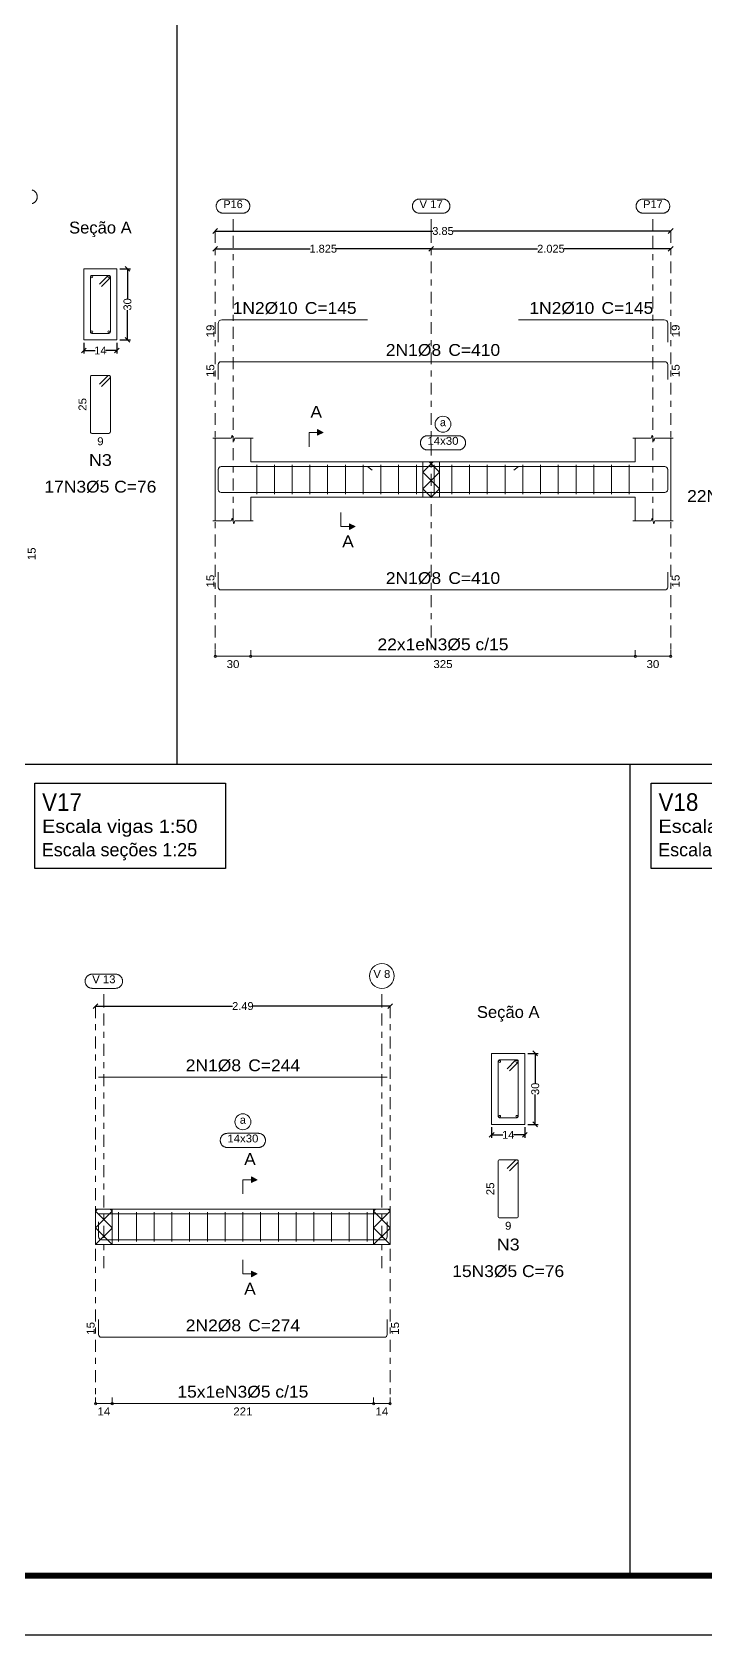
# Model space of a CAD drawing. Header units: centimetres. Extents: x 3194 to 3278, y -951 to -517.
# Drawn here: x 3226.4 to 3237.78, y -576.21 to -549.13 of the extents above; entities that cross this region are included whole.
import ezdxf
from ezdxf.enums import TextEntityAlignment as Align

# ---------------------------------------------------------------- set-up
doc = ezdxf.new("R2010")
doc.units = ezdxf.units.CM
doc.linetypes.add('CYPE_RAYAPUNTO', pattern=[0.4125, 0.2025, -0.105, 0, -0.105])
for name, color, linetype, lineweight in [('ARM_LONGITUDINAL_Ø10', 33, 'Continuous', 9), ('ARM_LONGITUDINAL_Ø8', 32, 'Continuous', 9), ('ARM_TRANSVERSAL_Ø5', 120, 'Continuous', 9), ('ELE_ARM_TRANS_TXT_EST', 7, 'Continuous', 9), ('ELE_CONT_NOS', 7, 'Continuous', 9), ('ELE_CONT_VIG_CONCRETO', 7, 'Continuous', 9), ('ELE_COT_COMPRIMENTO_PROJETADO', 8, 'Continuous', 0), ('ELE_COT_COT_ANCORAGENS', 8, 'Continuous', 0), ('ELE_COT_COT_EST', 8, 'Continuous', 0), ('ELE_COT_COT_LIN_APOIOS', 8, 'CYPE_RAYAPUNTO', 0), ('ELE_COT_TEXTOS_ESTRIBOS', 8, 'Continuous', 0), ('ELE_REF_COT_LIN_AUX_COTA', 8, 'CYPE_RAYAPUNTO', 9), ('ELE_REF_LINHAS_MARCAS_PLANTA', 8, 'Continuous', 9), ('ELE_REF_MARCAS_PLANTA', 8, 'Continuous', 9), ('ELE_REF_REF_ESCALA', 3, 'Continuous', 9), ('ELE_REF_REF_NOME', 8, 'Continuous', 9), ('ELE_REF_REF_REFERENCIA', 8, 'Continuous', 9), ('ELE_REF_TEXTO_REF_NOME', 8, 'Continuous', 9), ('ELE_REF_TEXTO_REF_REFERENCIA', 8, 'Continuous', 9), ('POR_ARM_LONG_ARM_TEXTOS', 7, 'Continuous', 9), ('POR_ARM_LONG_TXT_COMP', 7, 'Continuous', 9), ('SEC_CONT_VIG_CONCRETO_CORTE', 7, 'Continuous', 9), ('SEC_COTAS_SEC_DIM_VIGA', 8, 'Continuous', 0), ('SEC_COTAS_TEXTOS_DETALHE_ESTRIBOS', 8, 'Continuous', 0), ('SEC_REF_TXT_NOMES', 2, 'Continuous', 9), ('SEC_REF_TXT_POSICOES_ARM_ESTRIBOS', 7, 'Continuous', 9)]:
    doc.layers.add(name, color=color, linetype=linetype, lineweight=lineweight)
doc.layers.add('ARQ-FOLHA', color=7, linetype='Continuous')
doc.layers.add('COTA CYPE', color=31, linetype='Continuous')
doc.styles.add('CYPETXT', font='arial.ttf', dxfattribs={"height": 0.2})
doc.styles.add('CYPETXT_0.2', font='arial.ttf', dxfattribs={"height": 0.133333})
doc.dimstyles.new('cype_oblique', dxfattribs={"dimtxt": 0.18, "dimasz": 0.18, "dimexe": 0.05, "dimexo": 0.05, "dimgap": 0, "dimtad": 0, "dimdec": 4, "dimzin": 0, "dimdsep": 46, "dimtxsty": 'CYPETXT_0.2', "dimblk": 'OBLIQUE', "dimtsz": 0.04, "dimcen": 0.09, "dimadec": 0, "dimazin": 0, "dimtfac": 1, "dimtdec": 4, "dimtofl": 0, "dimtmove": 2, "dimatfit": 3, "dimfxl": 1, "dimtolj": 1, "dimtzin": 0, "dimarcsym": 0})

# ---------------------------------------------------------------- blocks, each defined once
blk = doc.blocks.new('FOLHA A1')
at = {"layer": 'ARQ-FOLHA'}
blk.add_line((0, -594), (841, -594), dxfattribs=at)
at = {"layer": 'ARQ-FOLHA', "const_width": 1}
blk.add_lwpolyline([(25, -10), (25, -584), (831, -584), (831, -10), (25, -10)], dxfattribs=at)
blk = doc.blocks.new('*D1165')
at = {"layer": 'Defpoints', "color": 0, "transparency": 16777216}
for p in [(3227.275, -554.334), (3227.835, -554.334), (3227.835, -554.512)]:
    blk.add_point(p, dxfattribs=at)
at = {"layer": 'SEC_COTAS_SEC_DIM_VIGA', "color": 0, "lineweight": -2, "transparency": 16777216}
for p, q in [((3227.235, -554.552), (3227.315, -554.472)), ((3227.275, -554.384), (3227.275, -554.562)), ((3227.275, -554.512), (3227.466, -554.512)), ((3227.835, -554.512), (3227.644, -554.512)), ((3227.795, -554.552), (3227.875, -554.472)), ((3227.835, -554.384), (3227.835, -554.562))]:
    blk.add_line(p, q, dxfattribs=at)
at = {"layer": 'SEC_COTAS_SEC_DIM_VIGA', "color": 0, "transparency": 16777216, "insert": (3227.555, -554.512), "char_height": 0.1333, "attachment_point": 5, "style": 'CYPETXT_0.2'}
blk.add_mtext('\\A1;14', dxfattribs=at)
blk = doc.blocks.new('_OBLIQUE')
at = {"color": 0, "linetype": 'ByBlock'}
blk.add_line((-0.5, -0.5), (0.5, 0.5), dxfattribs=at)
blk = doc.blocks.new('*D1166')
at = {"layer": 'Defpoints', "color": 0, "transparency": 16777216}
for p in [(3227.835, -553.134), (3228.013, -553.134), (3227.835, -554.334)]:
    blk.add_point(p, dxfattribs=at)
at = {"layer": 'SEC_COTAS_SEC_DIM_VIGA', "color": 0, "lineweight": -2, "transparency": 16777216}
for p, q in [((3227.885, -553.134), (3228.063, -553.134)), ((3228.053, -553.174), (3227.973, -553.094)), ((3228.013, -553.134), (3228.013, -553.639)), ((3228.013, -554.334), (3228.013, -553.829)), ((3228.053, -554.374), (3227.973, -554.294)), ((3227.885, -554.334), (3228.063, -554.334))]:
    blk.add_line(p, q, dxfattribs=at)
at = {"layer": 'SEC_COTAS_SEC_DIM_VIGA', "color": 0, "transparency": 16777216, "insert": (3228.013, -553.734), "char_height": 0.1333, "attachment_point": 5, "rotation": 90, "style": 'CYPETXT_0.2'}
blk.add_mtext('\\A1;30', dxfattribs=at)
blk = doc.blocks.new('*D1168')
at = {"layer": 'Defpoints', "color": 0, "transparency": 16777216}
for p in [(3229.498, -552.794), (3229.498, -552.794), (3233.148, -552.794)]:
    blk.add_point(p, dxfattribs=at)
at = {"layer": 'ELE_COT_COMPRIMENTO_PROJETADO', "color": 0, "lineweight": -2, "transparency": 16777216}
for p, q in [((3229.458, -552.834), (3229.538, -552.754)), ((3229.498, -552.794), (3231.103, -552.794)), ((3233.148, -552.794), (3231.542, -552.794)), ((3233.108, -552.834), (3233.188, -552.754))]:
    blk.add_line(p, q, dxfattribs=at)
at = {"layer": 'ELE_COT_COMPRIMENTO_PROJETADO', "color": 0, "transparency": 16777216, "insert": (3231.323, -552.794), "char_height": 0.1333, "attachment_point": 5, "style": 'CYPETXT_0.2'}
blk.add_mtext('\\A1;1.825', dxfattribs=at)
blk = doc.blocks.new('*D1169')
at = {"layer": 'Defpoints', "color": 0, "transparency": 16777216}
for p in [(3233.148, -552.794), (3233.148, -552.794), (3237.198, -552.794)]:
    blk.add_point(p, dxfattribs=at)
at = {"layer": 'ELE_COT_COMPRIMENTO_PROJETADO', "color": 0, "lineweight": -2, "transparency": 16777216}
for p, q in [((3233.108, -552.834), (3233.188, -552.754)), ((3233.148, -552.794), (3234.946, -552.794)), ((3237.198, -552.794), (3235.399, -552.794)), ((3237.158, -552.834), (3237.238, -552.754))]:
    blk.add_line(p, q, dxfattribs=at)
at = {"layer": 'ELE_COT_COMPRIMENTO_PROJETADO', "color": 0, "transparency": 16777216, "insert": (3235.173, -552.794), "char_height": 0.1333, "attachment_point": 5, "style": 'CYPETXT_0.2'}
blk.add_mtext('\\A1;2.025', dxfattribs=at)
blk = doc.blocks.new('*D1170')
at = {"layer": 'Defpoints', "color": 0, "transparency": 16777216}
for p in [(3229.498, -552.494), (3229.498, -552.494), (3237.198, -552.494)]:
    blk.add_point(p, dxfattribs=at)
at = {"layer": 'ELE_COT_COMPRIMENTO_PROJETADO', "color": 0, "lineweight": -2, "transparency": 16777216}
for p, q in [((3229.458, -552.534), (3229.538, -552.454)), ((3229.498, -552.494), (3233.174, -552.494)), ((3237.198, -552.494), (3233.521, -552.494)), ((3237.158, -552.534), (3237.238, -552.454))]:
    blk.add_line(p, q, dxfattribs=at)
at = {"layer": 'ELE_COT_COMPRIMENTO_PROJETADO', "color": 0, "transparency": 16777216, "insert": (3233.348, -552.494), "char_height": 0.1333, "attachment_point": 5, "style": 'CYPETXT_0.2'}
blk.add_mtext('\\A1;3.85', dxfattribs=at)
blk = doc.blocks.new('*D1300')
at = {"layer": 'Defpoints', "color": 0, "transparency": 16777216}
for p in [(3234.171, -567.587), (3234.731, -567.587), (3234.731, -567.764)]:
    blk.add_point(p, dxfattribs=at)
at = {"layer": 'SEC_COTAS_SEC_DIM_VIGA', "color": 0, "lineweight": -2, "transparency": 16777216}
for p, q in [((3234.131, -567.804), (3234.211, -567.724)), ((3234.171, -567.637), (3234.171, -567.814)), ((3234.171, -567.764), (3234.362, -567.764)), ((3234.731, -567.764), (3234.54, -567.764)), ((3234.691, -567.804), (3234.771, -567.724)), ((3234.731, -567.637), (3234.731, -567.814))]:
    blk.add_line(p, q, dxfattribs=at)
at = {"layer": 'SEC_COTAS_SEC_DIM_VIGA', "color": 0, "transparency": 16777216, "insert": (3234.451, -567.764), "char_height": 0.1333, "attachment_point": 5, "style": 'CYPETXT_0.2'}
blk.add_mtext('\\A1;14', dxfattribs=at)
blk = doc.blocks.new('*D1301')
at = {"layer": 'Defpoints', "color": 0, "transparency": 16777216}
for p in [(3234.731, -566.387), (3234.908, -566.387), (3234.731, -567.587)]:
    blk.add_point(p, dxfattribs=at)
at = {"layer": 'SEC_COTAS_SEC_DIM_VIGA', "color": 0, "lineweight": -2, "transparency": 16777216}
for p, q in [((3234.781, -566.387), (3234.958, -566.387)), ((3234.948, -566.427), (3234.868, -566.347)), ((3234.908, -566.387), (3234.908, -566.892)), ((3234.908, -567.587), (3234.908, -567.082)), ((3234.781, -567.587), (3234.958, -567.587)), ((3234.948, -567.627), (3234.868, -567.547))]:
    blk.add_line(p, q, dxfattribs=at)
at = {"layer": 'SEC_COTAS_SEC_DIM_VIGA', "color": 0, "transparency": 16777216, "insert": (3234.908, -566.987), "char_height": 0.1333, "attachment_point": 5, "rotation": 90, "style": 'CYPETXT_0.2'}
blk.add_mtext('\\A1;30', dxfattribs=at)
blk = doc.blocks.new('*D1302')
at = {"layer": 'Defpoints', "color": 0, "transparency": 16777216}
for p in [(3227.474, -565.589), (3227.474, -565.589), (3232.454, -565.589)]:
    blk.add_point(p, dxfattribs=at)
at = {"layer": 'ELE_COT_COMPRIMENTO_PROJETADO', "color": 0, "lineweight": -2, "transparency": 16777216}
for p, q in [((3227.434, -565.629), (3227.514, -565.549)), ((3227.474, -565.589), (3229.79, -565.589)), ((3232.454, -565.589), (3230.139, -565.589)), ((3232.414, -565.629), (3232.494, -565.549))]:
    blk.add_line(p, q, dxfattribs=at)
at = {"layer": 'ELE_COT_COMPRIMENTO_PROJETADO', "color": 0, "transparency": 16777216, "insert": (3229.964, -565.589), "char_height": 0.1333, "attachment_point": 5, "style": 'CYPETXT_0.2'}
blk.add_mtext('\\A1;2.49', dxfattribs=at)

msp = doc.modelspace()

# ---------------------------------------------------------------- hatches: boundary and pattern name
at = {"layer": 'ELE_REF_LINHAS_MARCAS_PLANTA'}
for points in [[(3231.22843, -555.94575), (3231.22843, -555.84975), (3231.32443, -555.89775)], [(3231.76568, -557.43975), (3231.76568, -557.53575), (3231.86168, -557.48775)], [(3230.10829, -568.57142), (3230.10829, -568.47542), (3230.20429, -568.52342)], [(3230.10829, -570.06542), (3230.10829, -570.16142), (3230.20429, -570.11342)]]:
    msp.add_hatch(color=256, dxfattribs=at).paths.add_polyline_path(points)

# ---------------------------------------------------------------- linework, layer by layer
for p, q in [((3228.84529, -547.32557), (3228.84529, -561.49914)), ((3196.8194, -561.49914), (3259.9194, -561.49914)), ((3236.50481, -561.49914), (3236.50481, -575.213))]:
    msp.add_line(p, q)
at = {"layer": 'ARM_LONGITUDINAL_Ø10'}
for p, q in [((3232.07117, -556.47475), (3232.15154, -556.53425)), ((3234.6242, -556.47475), (3234.54383, -556.53425))]:
    msp.add_line(p, q, dxfattribs=at)
for points in [[(3229.54768, -554.37142), (3229.54768, -554.0549), (3229.55225, -554.03194), (3229.56526, -554.01248), (3229.58472, -553.99947), (3229.60768, -553.9949), (3232.07117, -553.9949)], [(3237.14768, -554.3705), (3237.14768, -554.05398), (3237.14312, -554.03102), (3237.13011, -554.01156), (3237.11065, -553.99855), (3237.08768, -553.99398), (3234.6242, -553.99398)], [(3229.54768, -556.85127), (3229.54768, -556.53475), (3229.55225, -556.51179), (3229.56526, -556.49232), (3229.58472, -556.47932), (3229.60768, -556.47475), (3232.07117, -556.47475)], [(3237.14768, -556.85127), (3237.14768, -556.53475), (3237.14312, -556.51179), (3237.13011, -556.49232), (3237.11065, -556.47932), (3237.08768, -556.47475), (3234.6242, -556.47475)]]:
    msp.add_lwpolyline(points, dxfattribs=at)
at = {"layer": 'ARM_LONGITUDINAL_Ø8'}
for points in [[(3237.14768, -555.00334), (3237.14768, -554.75134), (3237.14403, -554.73297), (3237.13363, -554.7174), (3237.11805, -554.707), (3237.09968, -554.70334), (3229.59568, -554.70334), (3229.57732, -554.707), (3229.56174, -554.7174), (3229.55134, -554.73297), (3229.54768, -554.75134), (3229.54768, -555.00334)], [(3237.14768, -556.77475), (3237.14768, -556.52275), (3237.14403, -556.50438), (3237.13363, -556.48881), (3237.11805, -556.47841), (3237.09968, -556.47475), (3229.59568, -556.47475), (3229.57732, -556.47841), (3229.56174, -556.48881), (3229.55134, -556.50438), (3229.54768, -556.52275), (3229.54768, -556.77475)], [(3237.14768, -556.61075), (3237.14768, -556.86275), (3237.14403, -556.88112), (3237.13363, -556.89669), (3237.11805, -556.9071), (3237.09968, -556.91075), (3229.59568, -556.91075), (3229.57732, -556.9071), (3229.56174, -556.89669), (3229.55134, -556.88112), (3229.54768, -556.86275), (3229.54768, -556.61075)], [(3237.14768, -558.25775), (3237.14768, -558.50975), (3237.14403, -558.52812), (3237.13363, -558.54369), (3237.11805, -558.5541), (3237.09968, -558.55775), (3229.59568, -558.55775), (3229.57732, -558.5541), (3229.56174, -558.54369), (3229.55134, -558.52812), (3229.54768, -558.50975), (3229.54768, -558.25775)], [(3232.40429, -566.78901), (3227.52429, -566.78901)], [(3232.40429, -569.10042), (3227.52429, -569.10042)], [(3232.40429, -569.23642), (3232.40429, -569.48842), (3232.40063, -569.50679), (3232.39023, -569.52236), (3232.37466, -569.53277), (3232.35629, -569.53642), (3227.57229, -569.53642), (3227.55392, -569.53277), (3227.53835, -569.52236), (3227.52794, -569.50679), (3227.52429, -569.48842), (3227.52429, -569.23642)], [(3232.40429, -570.88342), (3232.40429, -571.13542), (3232.40063, -571.15379), (3232.39023, -571.16936), (3232.37466, -571.17977), (3232.35629, -571.18342), (3227.57229, -571.18342), (3227.55392, -571.17977), (3227.53835, -571.16936), (3227.52794, -571.15379), (3227.52429, -571.13542), (3227.52429, -570.88342)]]:
    msp.add_lwpolyline(points, dxfattribs=at)
for centre in [(3227.4114, -553.27017), (3227.6994, -553.27017), (3227.4114, -554.19817), (3227.6994, -554.19817), (3234.30679, -566.52301), (3234.59479, -566.52301), (3234.30679, -567.45101), (3234.59479, -567.45101)]:
    msp.add_circle(centre, 0.016, dxfattribs=at)
at = {"layer": 'ARM_TRANSVERSAL_Ø5'}
for p, q in [((3230.19768, -556.44275), (3230.19768, -556.94275)), ((3230.49768, -556.44275), (3230.49768, -556.94275)), ((3230.79768, -556.44275), (3230.79768, -556.94275)), ((3231.09768, -556.44275), (3231.09768, -556.94275)), ((3231.39768, -556.44275), (3231.39768, -556.94275)), ((3231.69768, -556.44275), (3231.69768, -556.94275)), ((3231.99768, -556.44275), (3231.99768, -556.94275)), ((3232.29768, -556.44275), (3232.29768, -556.94275)), ((3232.59768, -556.44275), (3232.59768, -556.94275)), ((3232.89768, -556.44275), (3232.89768, -556.94275)), ((3233.19768, -556.44275), (3233.19768, -556.94275)), ((3233.49768, -556.44275), (3233.49768, -556.94275)), ((3233.79768, -556.44275), (3233.79768, -556.94275)), ((3234.09768, -556.44275), (3234.09768, -556.94275)), ((3234.39768, -556.44275), (3234.39768, -556.94275)), ((3234.69768, -556.44275), (3234.69768, -556.94275)), ((3234.99768, -556.44275), (3234.99768, -556.94275)), ((3235.29768, -556.44275), (3235.29768, -556.94275)), ((3235.59768, -556.44275), (3235.59768, -556.94275)), ((3235.89768, -556.44275), (3235.89768, -556.94275)), ((3236.19768, -556.44275), (3236.19768, -556.94275)), ((3236.49768, -556.44275), (3236.49768, -556.94275)), ((3227.86429, -569.06842), (3227.86429, -569.56842)), ((3228.16429, -569.06842), (3228.16429, -569.56842)), ((3228.46429, -569.06842), (3228.46429, -569.56842)), ((3228.76429, -569.06842), (3228.76429, -569.56842)), ((3229.06429, -569.06842), (3229.06429, -569.56842)), ((3229.36429, -569.06842), (3229.36429, -569.56842)), ((3229.66429, -569.06842), (3229.66429, -569.56842)), ((3229.96429, -569.06842), (3229.96429, -569.56842)), ((3230.26429, -569.06842), (3230.26429, -569.56842)), ((3230.56429, -569.06842), (3230.56429, -569.56842)), ((3230.86429, -569.06842), (3230.86429, -569.56842)), ((3231.16429, -569.06842), (3231.16429, -569.56842)), ((3231.46429, -569.06842), (3231.46429, -569.56842)), ((3231.76429, -569.06842), (3231.76429, -569.56842)), ((3232.06429, -569.06842), (3232.06429, -569.56842))]:
    msp.add_line(p, q, dxfattribs=at)
for points in [[(3227.57637, -553.42998), (3227.71779, -553.28856), (3227.72102, -553.28462), (3227.72342, -553.28012), (3227.7249, -553.27525), (3227.7254, -553.27017), (3227.7249, -553.2651), (3227.72342, -553.26022), (3227.72102, -553.25573), (3227.71779, -553.25179), (3227.71385, -553.24856), (3227.70935, -553.24615), (3227.70448, -553.24467), (3227.6994, -553.24417), (3227.4114, -553.24417), (3227.40145, -553.24615), (3227.39302, -553.25179), (3227.38738, -553.26022), (3227.3854, -553.27017), (3227.3854, -554.19817), (3227.38738, -554.20812), (3227.39302, -554.21656), (3227.40145, -554.2222), (3227.4114, -554.22417), (3227.6994, -554.22417), (3227.70935, -554.2222), (3227.71779, -554.21656), (3227.72342, -554.20812), (3227.7254, -554.19817), (3227.7254, -553.27017), (3227.7249, -553.2651), (3227.72342, -553.26022), (3227.72102, -553.25573), (3227.71779, -553.25179), (3227.71385, -553.24856), (3227.70935, -553.24615), (3227.70448, -553.24467), (3227.6994, -553.24417), (3227.69433, -553.24467), (3227.68945, -553.24615), (3227.68496, -553.24856), (3227.68102, -553.25179), (3227.5396, -553.39321)], [(3227.57637, -555.11931), (3227.71779, -554.97789), (3227.72102, -554.97395), (3227.72342, -554.96946), (3227.7249, -554.96458), (3227.7254, -554.95951), (3227.7249, -554.95444), (3227.72342, -554.94956), (3227.72102, -554.94506), (3227.71779, -554.94112), (3227.71385, -554.93789), (3227.70935, -554.93549), (3227.70448, -554.93401), (3227.6994, -554.93351), (3227.4114, -554.93351), (3227.40145, -554.93549), (3227.39302, -554.94112), (3227.38738, -554.94956), (3227.3854, -554.95951), (3227.3854, -555.88751), (3227.38738, -555.89746), (3227.39302, -555.90589), (3227.40145, -555.91153), (3227.4114, -555.91351), (3227.6994, -555.91351), (3227.70935, -555.91153), (3227.71779, -555.90589), (3227.72342, -555.89746), (3227.7254, -555.88751), (3227.7254, -554.95951), (3227.7249, -554.95444), (3227.72342, -554.94956), (3227.72102, -554.94506), (3227.71779, -554.94112), (3227.71385, -554.93789), (3227.70935, -554.93549), (3227.70448, -554.93401), (3227.6994, -554.93351), (3227.69433, -554.93401), (3227.68945, -554.93549), (3227.68496, -554.93789), (3227.68102, -554.94112), (3227.5396, -555.08254)], [(3234.47175, -566.68282), (3234.61317, -566.5414), (3234.61641, -566.53746), (3234.61881, -566.53296), (3234.62029, -566.52808), (3234.62079, -566.52301), (3234.62029, -566.51794), (3234.61881, -566.51306), (3234.61641, -566.50857), (3234.61317, -566.50463), (3234.60923, -566.50139), (3234.60474, -566.49899), (3234.59986, -566.49751), (3234.59479, -566.49701), (3234.30679, -566.49701), (3234.29684, -566.49899), (3234.2884, -566.50463), (3234.28277, -566.51306), (3234.28079, -566.52301), (3234.28079, -567.45101), (3234.28277, -567.46096), (3234.2884, -567.4694), (3234.29684, -567.47503), (3234.30679, -567.47701), (3234.59479, -567.47701), (3234.60474, -567.47503), (3234.61317, -567.4694), (3234.61881, -567.46096), (3234.62079, -567.45101), (3234.62079, -566.52301), (3234.62029, -566.51794), (3234.61881, -566.51306), (3234.61641, -566.50857), (3234.61317, -566.50463), (3234.60923, -566.50139), (3234.60474, -566.49899), (3234.59986, -566.49751), (3234.59479, -566.49701), (3234.58972, -566.49751), (3234.58484, -566.49899), (3234.58034, -566.50139), (3234.5764, -566.50463), (3234.43498, -566.64605)], [(3234.47175, -568.37215), (3234.61317, -568.23073), (3234.61641, -568.22679), (3234.61881, -568.22229), (3234.62029, -568.21742), (3234.62079, -568.21234), (3234.62029, -568.20727), (3234.61881, -568.20239), (3234.61641, -568.1979), (3234.61317, -568.19396), (3234.60923, -568.19073), (3234.60474, -568.18832), (3234.59986, -568.18684), (3234.59479, -568.18634), (3234.30679, -568.18634), (3234.29684, -568.18832), (3234.2884, -568.19396), (3234.28277, -568.20239), (3234.28079, -568.21234), (3234.28079, -569.14034), (3234.28277, -569.15029), (3234.2884, -569.15873), (3234.29684, -569.16437), (3234.30679, -569.16634), (3234.59479, -569.16634), (3234.60474, -569.16437), (3234.61317, -569.15873), (3234.61881, -569.15029), (3234.62079, -569.14034), (3234.62079, -568.21234), (3234.62029, -568.20727), (3234.61881, -568.20239), (3234.61641, -568.1979), (3234.61317, -568.19396), (3234.60923, -568.19073), (3234.60474, -568.18832), (3234.59986, -568.18684), (3234.59479, -568.18634), (3234.58972, -568.18684), (3234.58484, -568.18832), (3234.58034, -568.19073), (3234.5764, -568.19396), (3234.43498, -568.33538)]]:
    msp.add_lwpolyline(points, dxfattribs=at)
at = {"layer": 'COTA CYPE'}
for points in [[(3226.44421, -561.8236), (3229.67061, -561.8236), (3229.67061, -563.26707), (3226.44421, -563.26707)], [(3236.86654, -561.8236), (3240.09294, -561.8236), (3240.09294, -563.26707), (3236.86654, -563.26707)]]:
    msp.add_lwpolyline(points, close=True, dxfattribs=at)
at = {"layer": 'ELE_CONT_NOS'}
for p, q in [((3229.49768, -556.39275), (3229.49768, -555.99275)), ((3230.09768, -556.39275), (3230.09768, -555.99275)), ((3236.59768, -556.39275), (3236.59768, -555.99275)), ((3237.19768, -556.39275), (3237.19768, -555.99275)), ((3229.49768, -556.99275), (3229.49768, -557.39275)), ((3230.09768, -556.99275), (3230.09768, -557.39275)), ((3236.59768, -556.99275), (3236.59768, -557.39275)), ((3237.19768, -556.99275), (3237.19768, -557.39275)), ((3227.47429, -569.01842), (3227.47429, -569.61842)), ((3232.45429, -569.01842), (3232.45429, -569.61842))]:
    msp.add_line(p, q, dxfattribs=at)
at = {"layer": 'ELE_CONT_NOS', "lineweight": 0}
for p, q in [((3233.00768, -556.56707), (3233.182, -556.39275)), ((3233.28768, -556.56707), (3233.11337, -556.39275)), ((3233.00768, -556.84991), (3233.28768, -556.56991)), ((3233.28768, -556.84991), (3233.00768, -556.56991)), ((3233.14768, -556.99275), (3233.00768, -556.85275)), ((3233.14768, -556.99275), (3233.28768, -556.85275)), ((3227.47429, -569.05273), (3227.5086, -569.01842)), ((3227.75429, -569.33273), (3227.47429, -569.05273)), ((3227.47429, -569.33558), (3227.75429, -569.05558)), ((3227.75429, -569.04989), (3227.72282, -569.01842)), ((3232.17429, -569.05273), (3232.2086, -569.01842)), ((3232.45429, -569.33273), (3232.17429, -569.05273)), ((3232.17429, -569.33558), (3232.45429, -569.05558)), ((3232.45429, -569.04989), (3232.42282, -569.01842)), ((3227.75429, -569.61558), (3227.47429, -569.33558)), ((3227.47429, -569.61842), (3227.75429, -569.33842)), ((3232.45429, -569.61558), (3232.17429, -569.33558)), ((3232.17429, -569.61842), (3232.45429, -569.33842))]:
    msp.add_line(p, q, dxfattribs=at)
at = {"layer": 'ELE_CONT_NOS'}
for points in [[(3229.45768, -555.99275), (3229.76768, -555.99275), (3229.78268, -555.94275), (3229.81268, -556.04275), (3229.82768, -555.99275), (3230.13768, -555.99275)], [(3236.55768, -555.99275), (3236.86768, -555.99275), (3236.88268, -555.94275), (3236.91268, -556.04275), (3236.92768, -555.99275), (3237.23768, -555.99275)], [(3229.49768, -556.39275), (3229.49768, -556.99275)], [(3237.19768, -556.39275), (3237.19768, -556.99275)], [(3229.45768, -557.39275), (3229.76768, -557.39275), (3229.78268, -557.34275), (3229.81268, -557.44275), (3229.82768, -557.39275), (3230.13768, -557.39275)], [(3236.55768, -557.39275), (3236.86768, -557.39275), (3236.88268, -557.34275), (3236.91268, -557.44275), (3236.92768, -557.39275), (3237.23768, -557.39275)], [(3227.47429, -569.01842), (3227.75429, -569.01842)], [(3232.17429, -569.01842), (3232.45429, -569.01842)], [(3227.47429, -569.61842), (3227.75429, -569.61842)], [(3232.17429, -569.61842), (3232.45429, -569.61842)]]:
    msp.add_lwpolyline(points, dxfattribs=at)
at = {"layer": 'ELE_CONT_NOS', "lineweight": 0}
for points in [[(3233.00768, -556.39275), (3233.00768, -556.99275), (3233.28768, -556.99275), (3233.28768, -556.39275), (3233.00768, -556.39275)], [(3227.47429, -569.01842), (3227.47429, -569.61842), (3227.75429, -569.61842), (3227.75429, -569.01842), (3227.47429, -569.01842)], [(3232.17429, -569.01842), (3232.17429, -569.61842), (3232.45429, -569.61842), (3232.45429, -569.01842), (3232.17429, -569.01842)]]:
    msp.add_lwpolyline(points, close=True, dxfattribs=at)
at = {"layer": 'ELE_CONT_VIG_CONCRETO'}
for p, q in [((3230.09768, -556.39275), (3233.14768, -556.39275)), ((3233.14768, -556.39275), (3236.59768, -556.39275)), ((3230.09768, -556.99275), (3233.14768, -556.99275)), ((3233.14768, -556.99275), (3236.59768, -556.99275)), ((3227.75429, -569.01842), (3232.17429, -569.01842)), ((3227.75429, -569.61842), (3232.17429, -569.61842))]:
    msp.add_line(p, q, dxfattribs=at)
at = {"layer": 'ELE_COT_COT_EST'}
for p, q in [((3229.49768, -559.67775), (3229.49768, -559.57775)), ((3230.09768, -559.67775), (3230.09768, -559.57775)), ((3236.59768, -559.67775), (3236.59768, -559.57775)), ((3227.47429, -572.30342), (3227.47429, -572.20342)), ((3227.75429, -572.30342), (3227.75429, -572.20342)), ((3232.17429, -572.30342), (3232.17429, -572.20342))]:
    msp.add_line(p, q, dxfattribs=at)
for points in [[(3229.49768, -559.67775), (3230.09768, -559.67775), (3230.09768, -559.57775)], [(3230.09768, -559.67775), (3236.59768, -559.67775), (3236.59768, -559.57775)], [(3236.59768, -559.67775), (3237.19768, -559.67775), (3237.19768, -559.57775)], [(3227.47429, -572.30342), (3227.75429, -572.30342), (3227.75429, -572.20342)], [(3227.75429, -572.30342), (3232.17429, -572.30342), (3232.17429, -572.20342)], [(3232.17429, -572.30342), (3232.45429, -572.30342), (3232.45429, -572.20342)]]:
    msp.add_lwpolyline(points, dxfattribs=at)
for centre in [(3229.49768, -559.67775), (3230.09768, -559.67775), (3230.09768, -559.67775), (3236.59768, -559.67775), (3236.59768, -559.67775), (3237.19768, -559.67775), (3227.47429, -572.30342), (3227.75429, -572.30342), (3227.75429, -572.30342), (3232.17429, -572.30342), (3232.17429, -572.30342), (3232.45429, -572.30342)]:
    msp.add_circle(centre, 0.02, dxfattribs=at)
at = {"layer": 'ELE_COT_COT_LIN_APOIOS'}
for p, q in [((3229.49768, -552.49398), (3229.49768, -559.67775)), ((3229.49768, -552.49398), (3229.49768, -559.67775)), ((3233.14768, -552.49398), (3233.14768, -559.67775)), ((3237.19768, -552.49398), (3237.19768, -559.67775)), ((3237.19768, -552.49398), (3237.19768, -559.67775)), ((3227.47429, -565.58901), (3227.47429, -572.30342)), ((3232.45429, -565.58901), (3232.45429, -572.30342))]:
    msp.add_line(p, q, dxfattribs=at)
at = {"layer": 'ELE_REF_COT_LIN_AUX_COTA'}
for p, q in [((3229.79768, -552.49398), (3229.79768, -552.19398)), ((3233.14768, -552.49398), (3233.14768, -552.19398)), ((3236.89768, -552.49398), (3236.89768, -552.19398)), ((3229.79768, -557.39275), (3229.79768, -552.49398)), ((3236.89768, -557.39275), (3236.89768, -552.49398)), ((3227.61429, -565.58901), (3227.61429, -565.28901)), ((3232.31429, -565.58901), (3232.31429, -565.28901)), ((3227.61429, -570.01842), (3227.61429, -565.58901)), ((3232.31429, -570.01842), (3232.31429, -565.58901))]:
    msp.add_line(p, q, dxfattribs=at)
at = {"layer": 'ELE_REF_LINHAS_MARCAS_PLANTA'}
for p, q in [((3231.08443, -555.89775), (3231.08443, -556.13775)), ((3231.08443, -555.89775), (3231.22843, -555.89775)), ((3231.62168, -557.48775), (3231.62168, -557.24775)), ((3231.62168, -557.48775), (3231.76568, -557.48775)), ((3229.96429, -568.52342), (3229.96429, -568.76342)), ((3229.96429, -568.52342), (3230.10829, -568.52342)), ((3229.96429, -570.11342), (3229.96429, -569.87342)), ((3229.96429, -570.11342), (3230.10829, -570.11342))]:
    msp.add_line(p, q, dxfattribs=at)
for points in [[(3231.22843, -555.94575), (3231.22843, -555.84975), (3231.32443, -555.89775)], [(3231.76568, -557.43975), (3231.76568, -557.53575), (3231.86168, -557.48775)], [(3230.10829, -568.57142), (3230.10829, -568.47542), (3230.20429, -568.52342)], [(3230.10829, -570.06542), (3230.10829, -570.16142), (3230.20429, -570.11342)]]:
    msp.add_lwpolyline(points, close=True, dxfattribs=at)
at = {"layer": 'ELE_REF_REF_NOME'}
for points in [[(3233.60968, -555.95275), (3233.6177, -555.95302), (3233.62568, -555.95382), (3233.63359, -555.95516), (3233.64139, -555.95702), (3233.64905, -555.95939), (3233.65653, -555.96227), (3233.66381, -555.96565), (3233.67084, -555.9695), (3233.6776, -555.97382), (3233.68405, -555.97858), (3233.69018, -555.98375), (3233.69594, -555.98933), (3233.70132, -555.99528), (3233.70629, -556.00157), (3233.71083, -556.00818), (3233.71492, -556.01508), (3233.71854, -556.02224), (3233.72167, -556.02962), (3233.7243, -556.0372), (3233.72642, -556.04493), (3233.72801, -556.05279), (3233.72908, -556.06074), (3233.72962, -556.06874), (3233.72962, -556.07676), (3233.72908, -556.08476), (3233.72801, -556.09271), (3233.72642, -556.10057), (3233.7243, -556.1083), (3233.72167, -556.11588), (3233.71854, -556.12326), (3233.71492, -556.13042), (3233.71083, -556.13732), (3233.70629, -556.14393), (3233.70132, -556.15023), (3233.69594, -556.15617), (3233.69018, -556.16175), (3233.68405, -556.16693), (3233.6776, -556.17168), (3233.67084, -556.176), (3233.66381, -556.17985), (3233.65653, -556.18323), (3233.64905, -556.18611), (3233.64139, -556.18849), (3233.63359, -556.19035), (3233.62568, -556.19168), (3233.6177, -556.19248), (3233.60968, -556.19275), (3233.08568, -556.19275), (3233.07767, -556.19248), (3233.06969, -556.19168), (3233.06178, -556.19035), (3233.05398, -556.18849), (3233.04632, -556.18611), (3233.03884, -556.18323), (3233.03156, -556.17985), (3233.02453, -556.176), (3233.01777, -556.17168), (3233.01131, -556.16693), (3233.00519, -556.16175), (3232.99943, -556.15617), (3232.99405, -556.15023), (3232.98908, -556.14393), (3232.98454, -556.13732), (3232.98045, -556.13042), (3232.97683, -556.12326), (3232.9737, -556.11588), (3232.97107, -556.1083), (3232.96895, -556.10057), (3232.96736, -556.09271), (3232.96629, -556.08476), (3232.96575, -556.07676), (3232.96575, -556.06874), (3232.96629, -556.06074), (3232.96736, -556.05279), (3232.96895, -556.04493), (3232.97107, -556.0372), (3232.9737, -556.02962), (3232.97683, -556.02224), (3232.98045, -556.01508), (3232.98454, -556.00818), (3232.98908, -556.00157), (3232.99405, -555.99528), (3232.99943, -555.98933), (3233.00519, -555.98375), (3233.01131, -555.97858), (3233.01777, -555.97382), (3233.02453, -555.9695), (3233.03156, -555.96565), (3233.03884, -555.96227), (3233.04632, -555.95939), (3233.05398, -555.95702), (3233.06178, -555.95516), (3233.06969, -555.95382), (3233.07767, -555.95302), (3233.08568, -555.95275), (3233.60968, -555.95275)], [(3230.22629, -567.73842), (3230.2343, -567.73869), (3230.24228, -567.73949), (3230.25019, -567.74083), (3230.25799, -567.74268), (3230.26565, -567.74506), (3230.27314, -567.74794), (3230.28041, -567.75132), (3230.28744, -567.75517), (3230.2942, -567.75949), (3230.30066, -567.76425), (3230.30678, -567.76942), (3230.31255, -567.775), (3230.31793, -567.78095), (3230.3229, -567.78724), (3230.32744, -567.79385), (3230.33152, -567.80075), (3230.33514, -567.80791), (3230.33827, -567.81529), (3230.3409, -567.82287), (3230.34302, -567.8306), (3230.34462, -567.83846), (3230.34569, -567.84641), (3230.34622, -567.85441), (3230.34622, -567.86243), (3230.34569, -567.87043), (3230.34462, -567.87838), (3230.34302, -567.88624), (3230.3409, -567.89397), (3230.33827, -567.90155), (3230.33514, -567.90893), (3230.33152, -567.91609), (3230.32744, -567.92299), (3230.3229, -567.9296), (3230.31793, -567.9359), (3230.31255, -567.94184), (3230.30678, -567.94742), (3230.30066, -567.9526), (3230.2942, -567.95735), (3230.28744, -567.96167), (3230.28041, -567.96552), (3230.27314, -567.9689), (3230.26565, -567.97178), (3230.25799, -567.97416), (3230.25019, -567.97602), (3230.24228, -567.97735), (3230.2343, -567.97815), (3230.22629, -567.97842), (3229.70229, -567.97842), (3229.69427, -567.97815), (3229.68629, -567.97735), (3229.67839, -567.97602), (3229.67058, -567.97416), (3229.66293, -567.97178), (3229.65544, -567.9689), (3229.64817, -567.96552), (3229.64113, -567.96167), (3229.63437, -567.95735), (3229.62792, -567.9526), (3229.62179, -567.94742), (3229.61603, -567.94184), (3229.61065, -567.9359), (3229.60568, -567.9296), (3229.60114, -567.92299), (3229.59705, -567.91609), (3229.59344, -567.90893), (3229.59031, -567.90155), (3229.58768, -567.89397), (3229.58556, -567.88624), (3229.58396, -567.87838), (3229.58289, -567.87043), (3229.58236, -567.86243), (3229.58236, -567.85441), (3229.58289, -567.84641), (3229.58396, -567.83846), (3229.58556, -567.8306), (3229.58768, -567.82287), (3229.59031, -567.81529), (3229.59344, -567.80791), (3229.59705, -567.80075), (3229.60114, -567.79385), (3229.60568, -567.78724), (3229.61065, -567.78095), (3229.61603, -567.775), (3229.62179, -567.76942), (3229.62792, -567.76425), (3229.63437, -567.75949), (3229.64113, -567.75517), (3229.64817, -567.75132), (3229.65544, -567.74794), (3229.66293, -567.74506), (3229.67058, -567.74268), (3229.67839, -567.74083), (3229.68629, -567.73949), (3229.69427, -567.73869), (3229.70229, -567.73842), (3230.22629, -567.73842)]]:
    msp.add_lwpolyline(points, close=True, dxfattribs=at)
for centre in [(3233.34768, -555.75805), (3229.96429, -567.54372)]:
    msp.add_circle(centre, 0.13471, dxfattribs=at)
at = {"layer": 'ELE_REF_REF_REFERENCIA'}
msp.add_lwpolyline([(3226.39908, -551.80044), (3226.40674, -551.80281), (3226.41422, -551.8057), (3226.4215, -551.80907), (3226.42853, -551.81293), (3226.43529, -551.81724), (3226.44174, -551.822), (3226.44787, -551.82718), (3226.45363, -551.83275), (3226.45901, -551.8387), (3226.46398, -551.84499), (3226.46852, -551.8516), (3226.47261, -551.8585), (3226.47622, -551.86566), (3226.47936, -551.87305), (3226.48199, -551.88062), (3226.48411, -551.88836), (3226.4857, -551.89621), (3226.48677, -551.90416), (3226.48731, -551.91216), (3226.48731, -551.92018), (3226.48677, -551.92819), (3226.4857, -551.93613), (3226.48411, -551.94399), (3226.48199, -551.95173), (3226.47936, -551.9593), (3226.47622, -551.96669), (3226.47261, -551.97384), (3226.46852, -551.98074), (3226.46398, -551.98736), (3226.45901, -551.99365), (3226.45363, -551.9996), (3226.44787, -552.00517), (3226.44174, -552.01035), (3226.43529, -552.01511), (3226.42853, -552.01942), (3226.4215, -552.02328), (3226.41422, -552.02665), (3226.40674, -552.02953), (3226.39908, -552.03191)], dxfattribs=at)
for points in [[(3229.96168, -551.95398), (3229.9697, -551.95425), (3229.97768, -551.95505), (3229.98559, -551.95639), (3229.99339, -551.95825), (3230.00105, -551.96062), (3230.00853, -551.96351), (3230.01581, -551.96688), (3230.02284, -551.97074), (3230.0296, -551.97505), (3230.03605, -551.97981), (3230.04218, -551.98499), (3230.04794, -551.99056), (3230.05332, -551.99651), (3230.05829, -552.0028), (3230.06283, -552.00941), (3230.06692, -552.01631), (3230.07054, -552.02347), (3230.07367, -552.03085), (3230.0763, -552.03843), (3230.07842, -552.04616), (3230.08001, -552.05402), (3230.08108, -552.06197), (3230.08162, -552.06997), (3230.08162, -552.07799), (3230.08108, -552.08599), (3230.08001, -552.09394), (3230.07842, -552.1018), (3230.0763, -552.10954), (3230.07367, -552.11711), (3230.07054, -552.1245), (3230.06692, -552.13165), (3230.06283, -552.13855), (3230.05829, -552.14516), (3230.05332, -552.15146), (3230.04794, -552.15741), (3230.04218, -552.16298), (3230.03605, -552.16816), (3230.0296, -552.17292), (3230.02284, -552.17723), (3230.01581, -552.18109), (3230.00853, -552.18446), (3230.00105, -552.18734), (3229.99339, -552.18972), (3229.98559, -552.19158), (3229.97768, -552.19291), (3229.9697, -552.19372), (3229.96168, -552.19398), (3229.63368, -552.19398), (3229.62567, -552.19372), (3229.61769, -552.19291), (3229.60978, -552.19158), (3229.60198, -552.18972), (3229.59432, -552.18734), (3229.58684, -552.18446), (3229.57956, -552.18109), (3229.57253, -552.17723), (3229.56577, -552.17292), (3229.55931, -552.16816), (3229.55319, -552.16298), (3229.54743, -552.15741), (3229.54205, -552.15146), (3229.53708, -552.14516), (3229.53254, -552.13855), (3229.52845, -552.13165), (3229.52483, -552.1245), (3229.5217, -552.11711), (3229.51907, -552.10954), (3229.51695, -552.1018), (3229.51536, -552.09394), (3229.51429, -552.08599), (3229.51375, -552.07799), (3229.51375, -552.06997), (3229.51429, -552.06197), (3229.51536, -552.05402), (3229.51695, -552.04616), (3229.51907, -552.03843), (3229.5217, -552.03085), (3229.52483, -552.02347), (3229.52845, -552.01631), (3229.53254, -552.00941), (3229.53708, -552.0028), (3229.54205, -551.99651), (3229.54743, -551.99056), (3229.55319, -551.98499), (3229.55931, -551.97981), (3229.56577, -551.97505), (3229.57253, -551.97074), (3229.57956, -551.96688), (3229.58684, -551.96351), (3229.59432, -551.96062), (3229.60198, -551.95825), (3229.60978, -551.95639), (3229.61769, -551.95505), (3229.62567, -551.95425), (3229.63368, -551.95398), (3229.96168, -551.95398)], [(3233.34468, -551.95398), (3233.3527, -551.95425), (3233.36068, -551.95505), (3233.36859, -551.95639), (3233.37639, -551.95825), (3233.38405, -551.96062), (3233.39153, -551.96351), (3233.39881, -551.96688), (3233.40584, -551.97074), (3233.4126, -551.97505), (3233.41905, -551.97981), (3233.42518, -551.98499), (3233.43094, -551.99056), (3233.43632, -551.99651), (3233.44129, -552.0028), (3233.44583, -552.00941), (3233.44992, -552.01631), (3233.45354, -552.02347), (3233.45667, -552.03085), (3233.4593, -552.03843), (3233.46142, -552.04616), (3233.46301, -552.05402), (3233.46408, -552.06197), (3233.46462, -552.06997), (3233.46462, -552.07799), (3233.46408, -552.08599), (3233.46301, -552.09394), (3233.46142, -552.1018), (3233.4593, -552.10954), (3233.45667, -552.11711), (3233.45354, -552.1245), (3233.44992, -552.13165), (3233.44583, -552.13855), (3233.44129, -552.14516), (3233.43632, -552.15146), (3233.43094, -552.15741), (3233.42518, -552.16298), (3233.41905, -552.16816), (3233.4126, -552.17292), (3233.40584, -552.17723), (3233.39881, -552.18109), (3233.39153, -552.18446), (3233.38405, -552.18734), (3233.37639, -552.18972), (3233.36859, -552.19158), (3233.36068, -552.19291), (3233.3527, -552.19372), (3233.34468, -552.19398), (3232.95068, -552.19398), (3232.94267, -552.19372), (3232.93469, -552.19291), (3232.92678, -552.19158), (3232.91898, -552.18972), (3232.91132, -552.18734), (3232.90384, -552.18446), (3232.89656, -552.18109), (3232.88953, -552.17723), (3232.88277, -552.17292), (3232.87631, -552.16816), (3232.87019, -552.16298), (3232.86443, -552.15741), (3232.85905, -552.15146), (3232.85408, -552.14516), (3232.84954, -552.13855), (3232.84545, -552.13165), (3232.84183, -552.1245), (3232.8387, -552.11711), (3232.83607, -552.10954), (3232.83395, -552.1018), (3232.83236, -552.09394), (3232.83129, -552.08599), (3232.83075, -552.07799), (3232.83075, -552.06997), (3232.83129, -552.06197), (3232.83236, -552.05402), (3232.83395, -552.04616), (3232.83607, -552.03843), (3232.8387, -552.03085), (3232.84183, -552.02347), (3232.84545, -552.01631), (3232.84954, -552.00941), (3232.85408, -552.0028), (3232.85905, -551.99651), (3232.86443, -551.99056), (3232.87019, -551.98499), (3232.87631, -551.97981), (3232.88277, -551.97505), (3232.88953, -551.97074), (3232.89656, -551.96688), (3232.90384, -551.96351), (3232.91132, -551.96062), (3232.91898, -551.95825), (3232.92678, -551.95639), (3232.93469, -551.95505), (3232.94267, -551.95425), (3232.95068, -551.95398), (3233.34468, -551.95398)], [(3237.06168, -551.95398), (3237.0697, -551.95425), (3237.07768, -551.95505), (3237.08559, -551.95639), (3237.09339, -551.95825), (3237.10105, -551.96062), (3237.10853, -551.96351), (3237.11581, -551.96688), (3237.12284, -551.97074), (3237.1296, -551.97505), (3237.13605, -551.97981), (3237.14218, -551.98499), (3237.14794, -551.99056), (3237.15332, -551.99651), (3237.15829, -552.0028), (3237.16283, -552.00941), (3237.16692, -552.01631), (3237.17054, -552.02347), (3237.17367, -552.03085), (3237.1763, -552.03843), (3237.17842, -552.04616), (3237.18001, -552.05402), (3237.18108, -552.06197), (3237.18162, -552.06997), (3237.18162, -552.07799), (3237.18108, -552.08599), (3237.18001, -552.09394), (3237.17842, -552.1018), (3237.1763, -552.10954), (3237.17367, -552.11711), (3237.17054, -552.1245), (3237.16692, -552.13165), (3237.16283, -552.13855), (3237.15829, -552.14516), (3237.15332, -552.15146), (3237.14794, -552.15741), (3237.14218, -552.16298), (3237.13605, -552.16816), (3237.1296, -552.17292), (3237.12284, -552.17723), (3237.11581, -552.18109), (3237.10853, -552.18446), (3237.10105, -552.18734), (3237.09339, -552.18972), (3237.08559, -552.19158), (3237.07768, -552.19291), (3237.0697, -552.19372), (3237.06168, -552.19398), (3236.73368, -552.19398), (3236.72567, -552.19372), (3236.71769, -552.19291), (3236.70978, -552.19158), (3236.70198, -552.18972), (3236.69432, -552.18734), (3236.68684, -552.18446), (3236.67956, -552.18109), (3236.67253, -552.17723), (3236.66577, -552.17292), (3236.65931, -552.16816), (3236.65319, -552.16298), (3236.64743, -552.15741), (3236.64205, -552.15146), (3236.63708, -552.14516), (3236.63254, -552.13855), (3236.62845, -552.13165), (3236.62483, -552.1245), (3236.6217, -552.11711), (3236.61907, -552.10954), (3236.61695, -552.1018), (3236.61536, -552.09394), (3236.61429, -552.08599), (3236.61375, -552.07799), (3236.61375, -552.06997), (3236.61429, -552.06197), (3236.61536, -552.05402), (3236.61695, -552.04616), (3236.61907, -552.03843), (3236.6217, -552.03085), (3236.62483, -552.02347), (3236.62845, -552.01631), (3236.63254, -552.00941), (3236.63708, -552.0028), (3236.64205, -551.99651), (3236.64743, -551.99056), (3236.65319, -551.98499), (3236.65931, -551.97981), (3236.66577, -551.97505), (3236.67253, -551.97074), (3236.67956, -551.96688), (3236.68684, -551.96351), (3236.69432, -551.96062), (3236.70198, -551.95825), (3236.70978, -551.95639), (3236.71769, -551.95505), (3236.72567, -551.95425), (3236.73368, -551.95398), (3237.06168, -551.95398)], [(3227.81129, -565.04901), (3227.8193, -565.04928), (3227.82728, -565.05008), (3227.83519, -565.05142), (3227.84299, -565.05327), (3227.85065, -565.05565), (3227.85814, -565.05853), (3227.86541, -565.06191), (3227.87244, -565.06576), (3227.8792, -565.07008), (3227.88566, -565.07484), (3227.89178, -565.08001), (3227.89755, -565.08559), (3227.90293, -565.09154), (3227.9079, -565.09783), (3227.91244, -565.10444), (3227.91652, -565.11134), (3227.92014, -565.1185), (3227.92327, -565.12588), (3227.9259, -565.13346), (3227.92802, -565.14119), (3227.92962, -565.14905), (3227.93069, -565.157), (3227.93122, -565.165), (3227.93122, -565.17302), (3227.93069, -565.18102), (3227.92962, -565.18897), (3227.92802, -565.19683), (3227.9259, -565.20456), (3227.92327, -565.21214), (3227.92014, -565.21952), (3227.91652, -565.22668), (3227.91244, -565.23358), (3227.9079, -565.24019), (3227.90293, -565.24649), (3227.89755, -565.25243), (3227.89178, -565.25801), (3227.88566, -565.26319), (3227.8792, -565.26794), (3227.87244, -565.27226), (3227.86541, -565.27611), (3227.85814, -565.27949), (3227.85065, -565.28237), (3227.84299, -565.28475), (3227.83519, -565.28661), (3227.82728, -565.28794), (3227.8193, -565.28874), (3227.81129, -565.28901), (3227.41729, -565.28901), (3227.40927, -565.28874), (3227.40129, -565.28794), (3227.39339, -565.28661), (3227.38558, -565.28475), (3227.37793, -565.28237), (3227.37044, -565.27949), (3227.36317, -565.27611), (3227.35613, -565.27226), (3227.34937, -565.26794), (3227.34292, -565.26319), (3227.33679, -565.25801), (3227.33103, -565.25243), (3227.32565, -565.24649), (3227.32068, -565.24019), (3227.31614, -565.23358), (3227.31205, -565.22668), (3227.30844, -565.21952), (3227.30531, -565.21214), (3227.30268, -565.20456), (3227.30056, -565.19683), (3227.29896, -565.18897), (3227.29789, -565.18102), (3227.29736, -565.17302), (3227.29736, -565.165), (3227.29789, -565.157), (3227.29896, -565.14905), (3227.30056, -565.14119), (3227.30268, -565.13346), (3227.30531, -565.12588), (3227.30844, -565.1185), (3227.31205, -565.11134), (3227.31614, -565.10444), (3227.32068, -565.09783), (3227.32565, -565.09154), (3227.33103, -565.08559), (3227.33679, -565.08001), (3227.34292, -565.07484), (3227.34937, -565.07008), (3227.35613, -565.06576), (3227.36317, -565.06191), (3227.37044, -565.05853), (3227.37793, -565.05565), (3227.38558, -565.05327), (3227.39339, -565.05142), (3227.40129, -565.05008), (3227.40927, -565.04928), (3227.41729, -565.04901), (3227.81129, -565.04901)]]:
    msp.add_lwpolyline(points, close=True, dxfattribs=at)
msp.add_circle((3232.31429, -565.07962), 0.2094, dxfattribs=at)
at = {"layer": 'SEC_CONT_VIG_CONCRETO_CORTE'}
for points in [[(3227.8354, -553.13417), (3227.2754, -553.13417), (3227.2754, -554.33417), (3227.8354, -554.33417), (3227.8354, -553.13417)], [(3234.73079, -566.38701), (3234.17079, -566.38701), (3234.17079, -567.58701), (3234.73079, -567.58701), (3234.73079, -566.38701)]]:
    msp.add_lwpolyline(points, close=True, dxfattribs=at)

# ---------------------------------------------------------------- block references
at = {"layer": 'ARQ-FOLHA', "xscale": 0.1, "yscale": 0.1, "zscale": 0.1}
msp.add_blockref('FOLHA A1', (3194.3194, -516.813), dxfattribs=at)

# ---------------------------------------------------------------- texts
at = {"layer": 'COTA CYPE', "style": 'CYPETXT', "width": 0.911221}
for s, p, p2 in [('V17', (3226.56962, -562.29037), (3227.24323, -562.29037)), ('V18', (3236.99194, -562.29037), (3237.66555, -562.29037))]:
    msp.add_text(s, height=0.297399, dxfattribs=at).set_placement(p, p2, align=Align.FIT)
at = {"layer": 'ELE_ARM_TRANS_TXT_EST', "style": 'CYPETXT', "width": 1.055863}
for s, p, p2 in [('22x1eN3%%c5 c/15', (3232.24068, -559.57775), (3234.45468, -559.57775)), ('15x1eN3%%c5 c/15', (3228.85729, -572.20342), (3231.07129, -572.20342))]:
    msp.add_text(s, height=0.2, dxfattribs=at).set_placement(p, p2, align=Align.FIT)
at = {"layer": 'ELE_COT_COT_ANCORAGENS', "style": 'CYPETXT', "width": 1.042546}
for s, p, p2 in [('19', (3229.48102, -554.29116), (3229.48102, -554.07516)), ('19', (3237.34768, -554.29024), (3237.34768, -554.07424)), ('15', (3229.48102, -554.96134), (3229.48102, -554.74534)), ('15', (3237.34768, -554.96134), (3237.34768, -554.74534)), ('15', (3226.46037, -558.05659), (3226.46037, -557.84059)), ('15', (3229.48102, -558.51575), (3229.48102, -558.29975)), ('15', (3237.34768, -558.51575), (3237.34768, -558.29975)), ('15', (3227.45762, -571.14142), (3227.45762, -570.92542)), ('15', (3232.60429, -571.14142), (3232.60429, -570.92542))]:
    msp.add_text(s, height=0.133333, rotation=90, dxfattribs=at).set_placement(p, p2, align=Align.FIT)
at = {"layer": 'ELE_COT_TEXTOS_ESTRIBOS', "style": 'CYPETXT', "width": 1.042546}
for s, p, p2 in [('30', (3229.68968, -559.87775), (3229.90568, -559.87775)), ('325', (3233.18568, -559.87775), (3233.50968, -559.87775)), ('30', (3236.78968, -559.87775), (3237.00568, -559.87775)), ('14', (3227.50629, -572.50342), (3227.72229, -572.50342)), ('221', (3229.80229, -572.50342), (3230.12629, -572.50342)), ('14', (3232.20629, -572.50342), (3232.42229, -572.50342))]:
    msp.add_text(s, height=0.133333, dxfattribs=at).set_placement(p, p2, align=Align.FIT)
at = {"layer": 'ELE_REF_MARCAS_PLANTA', "style": 'CYPETXT', "width": 1.044083}
for p, p2 in [((3231.10693, -555.64775), (3231.30193, -555.64775)), ((3231.64418, -557.83775), (3231.83918, -557.83775)), ((3229.98679, -568.27342), (3230.18179, -568.27342)), ((3229.98679, -570.46342), (3230.18179, -570.46342))]:
    msp.add_text('A', height=0.2, dxfattribs=at).set_placement(p, p2, align=Align.FIT)
at = {"layer": 'ELE_REF_REF_ESCALA', "style": 'CYPETXT'}
for s, width, p, p2 in [('Escala vigas 1:50', 1.075389, (3226.56962, -562.66212), (3229.19602, -562.66212)), ('Escala vigas 1:50', 1.075389, (3236.99194, -562.66212), (3239.61835, -562.66212)), ('Escala seções 1:25', 0.971968, (3226.56475, -563.05823), (3229.19115, -563.05823)), ('Escala seções 1:25', 0.971968, (3236.98707, -563.05823), (3239.61348, -563.05823))]:
    msp.add_text(s, height=0.2230494, dxfattribs=dict(at, width=width)).set_placement(p, p2, align=Align.FIT)
at = {"layer": 'ELE_REF_TEXTO_REF_NOME', "style": 'CYPETXT'}
for s, height, width, p, p2 in [('a', 0.13333, 0.984627, (3233.29668, -555.79138), (3233.39868, -555.79138)), ('14x30', 0.133333, 1.032505, (3233.08568, -556.10608), (3233.60968, -556.10608)), ('a', 0.13333, 0.984627, (3229.91329, -567.57705), (3230.01529, -567.57705)), ('14x30', 0.133333, 1.032505, (3229.70229, -567.89175), (3230.22629, -567.89175))]:
    msp.add_text(s, height=height, dxfattribs=dict(at, width=width)).set_placement(p, p2, align=Align.FIT)
at = {"layer": 'ELE_REF_TEXTO_REF_REFERENCIA', "style": 'CYPETXT'}
for s, width, p, p2 in [('P16', 0.989671, (3229.63368, -552.10732), (3229.96168, -552.10732)), ('V 17', 1.028253, (3232.95068, -552.10732), (3233.34468, -552.10732)), ('P17', 0.989671, (3236.73368, -552.10732), (3237.06168, -552.10732)), ('V 13', 1.028253, (3227.41729, -565.20234), (3227.81129, -565.20234)), ('V 8', 1.022957, (3232.17129, -565.11295), (3232.45729, -565.11295))]:
    msp.add_text(s, height=0.133333, dxfattribs=dict(at, width=width)).set_placement(p, p2, align=Align.FIT)
at = {"layer": 'POR_ARM_LONG_ARM_TEXTOS', "style": 'CYPETXT'}
for s, width, p, p2 in [('1N2%%c10', 1.055105, (3229.79193, -553.8949), (3230.88993, -553.8949)), ('1N2%%c10', 1.055105, (3234.80844, -553.89398), (3235.90644, -553.89398)), ('2N1%%c8', 1.057309, (3232.38118, -554.60334), (3233.31718, -554.60334)), ('2N1%%c8', 1.057309, (3232.38118, -558.45775), (3233.31718, -558.45775)), ('2N1%%c8', 1.057309, (3228.99779, -566.68901), (3229.93379, -566.68901)), ('2N2%%c8', 1.057309, (3228.99779, -571.08342), (3229.93379, -571.08342))]:
    msp.add_text(s, height=0.2, dxfattribs=dict(at, width=width)).set_placement(p, p2, align=Align.FIT)
at = {"layer": 'POR_ARM_LONG_TXT_COMP', "style": 'CYPETXT', "width": 1.053117}
for s, p, p2 in [(' C=145', (3230.92993, -553.8949), (3231.88693, -553.8949)), (' C=145', (3235.94644, -553.89398), (3236.90344, -553.89398)), (' C=410', (3233.35718, -554.60334), (3234.31418, -554.60334)), (' C=410', (3233.35718, -558.45775), (3234.31418, -558.45775)), (' C=244', (3229.97379, -566.68901), (3230.93079, -566.68901)), (' C=274', (3229.97379, -571.08342), (3230.93079, -571.08342))]:
    msp.add_text(s, height=0.2, dxfattribs=at).set_placement(p, p2, align=Align.FIT)
at = {"layer": 'SEC_COTAS_TEXTOS_DETALHE_ESTRIBOS', "style": 'CYPETXT', "width": 1.042546}
for p, p2 in [((3227.31874, -555.53151), (3227.31874, -555.31551)), ((3234.21412, -568.78434), (3234.21412, -568.56834))]:
    msp.add_text('25', height=0.133333, rotation=90, dxfattribs=at).set_placement(p, p2, align=Align.FIT)
for p, p2 in [((3227.5014, -556.11351), (3227.6094, -556.11351)), ((3234.39679, -569.36634), (3234.50479, -569.36634))]:
    msp.add_text('9', height=0.13333, dxfattribs=at).set_placement(p, p2, align=Align.FIT)
at = {"layer": 'SEC_REF_TXT_NOMES', "style": 'CYPETXT', "width": 1.002256}
for p, p2 in [((3227.0259, -552.53617), (3228.0849, -552.53617)), ((3233.92129, -565.78901), (3234.98029, -565.78901))]:
    msp.add_text('Seção A', height=0.2, dxfattribs=at).set_placement(p, p2, align=Align.FIT)
at = {"layer": 'SEC_REF_TXT_POSICOES_ARM_ESTRIBOS', "style": 'CYPETXT'}
for s, width, p, p2 in [('N3', 1.083541, (3227.3619, -556.46351), (3227.7489, -556.46351)), ('17N3%%c5 C=76', 1.055186, (3226.6089, -556.91351), (3228.5019, -556.91351)), ('22N3%%c5 C=76', 1.055186, (3237.4761, -557.07132), (3239.3691, -557.07132)), ('N3', 1.083541, (3234.25729, -569.71634), (3234.64429, -569.71634)), ('15N3%%c5 C=76', 1.055186, (3233.50429, -570.16634), (3235.39729, -570.16634))]:
    msp.add_text(s, height=0.2, dxfattribs=dict(at, width=width)).set_placement(p, p2, align=Align.FIT)

# ---------------------------------------------------------------- dimensions: what is measured, and where the dimension line sits
at = {"layer": 'ELE_COT_COMPRIMENTO_PROJETADO'}
for p1, p2, text, picture, middle in [((3237.19768, -552.49398), (3229.49768, -552.49398), '3.85', '*D1170', (3233.34768, -552.49398)), ((3233.14768, -552.79398), (3229.49768, -552.79398), '1.825', '*D1168', (3231.32268, -552.79398)), ((3237.19768, -552.79398), (3233.14768, -552.79398), '2.025', '*D1169', (3235.17268, -552.79398)), ((3232.45429, -565.58901), (3227.47429, -565.58901), '2.49', '*D1302', (3229.96429, -565.58901))]:
    dim = msp.add_aligned_dim(p1=p1, p2=p2, distance=0, text=text, dimstyle='cype_oblique', override={"dimexe": 0, "dimexo": 0}, dxfattribs=at)
    dim.commit()
    dim.dimension.update_dxf_attribs({"geometry": picture, "text_midpoint": middle})
at = {"layer": 'SEC_COTAS_SEC_DIM_VIGA'}
for p1, p2, text, picture, middle in [((3227.8354, -554.33417), (3227.8354, -553.13417), '30', '*D1166', (3228.01274, -553.73417)), ((3227.2754, -554.33417), (3227.8354, -554.33417), '14', '*D1165', (3227.5554, -554.51151)), ((3234.73079, -567.58701), (3234.73079, -566.38701), '30', '*D1301', (3234.90812, -566.98701)), ((3234.17079, -567.58701), (3234.73079, -567.58701), '14', '*D1300', (3234.45079, -567.76434))]:
    dim = msp.add_aligned_dim(p1=p1, p2=p2, distance=-0.17733, text=text, dimstyle='cype_oblique', dxfattribs=at)
    dim.commit()
    dim.dimension.update_dxf_attribs({"geometry": picture, "text_midpoint": middle})

doc.saveas('drawing.dxf')
